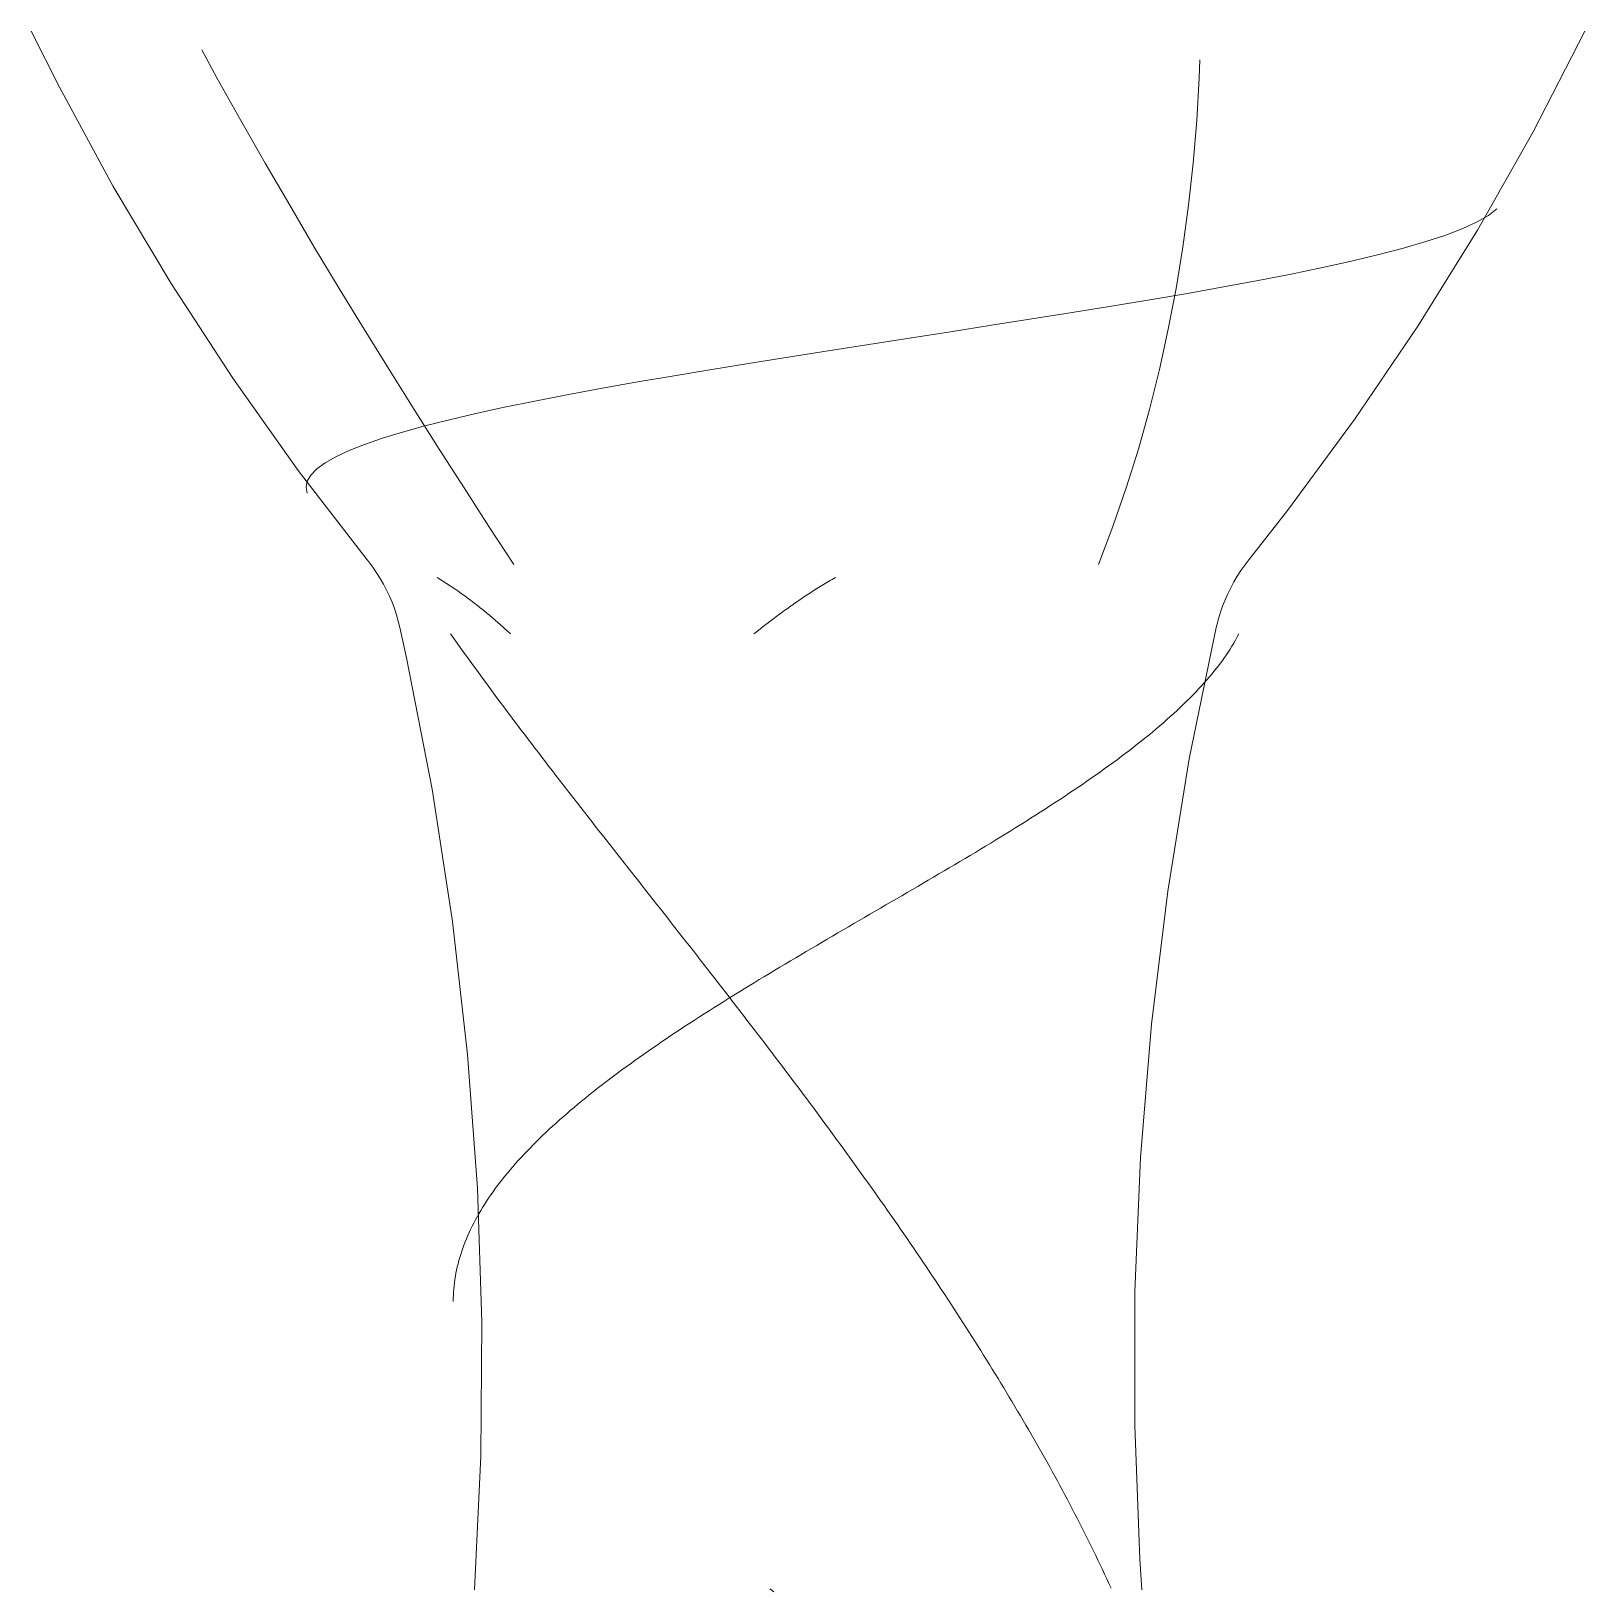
# Model space of a CAD drawing. Header units: inches. Extents: x -54868 to -186, y -265 to 853.
# Drawn here: x -870.22 to -851.6, y 101.29 to 120 of the extents above; entities that cross this region are included whole.
import ezdxf

# ---------------------------------------------------------------- set-up
doc = ezdxf.new("R2010")
doc.units = ezdxf.units.IN
doc.header["$MEASUREMENT"] = 0
doc.layers.add('Q-SPCQ', color=91, linetype='Continuous', lineweight=9)

# ---------------------------------------------------------------- blocks, each defined once
blk = doc.blocks.new('FP_159-Section 6')
at = {"layer": 'Q-SPCQ', "flags": 128}
for points in [[(-25626.174, 101.312), (-25626.098, 102.917), (-25626.086, 104.523), (-25626.138, 106.128), (-25626.255, 107.73), (-25626.435, 109.325), (-25626.68, 110.913), (-25626.987, 112.489), (-25627.066, 112.849)], [(-25617.281, 112.849), (-25617.603, 111.275), (-25617.862, 109.69), (-25618.057, 108.096), (-25618.188, 106.496), (-25618.255, 104.891), (-25618.258, 103.285), (-25618.197, 101.68), (-25618.174, 101.312)]]:
    blk.add_lwpolyline(points, dxfattribs=at)
blk = doc.blocks.new('FP_160-Section 6')
at = {"layer": 'Q-SPCQ'}
for p, q in [((-25626.459, 112.774), (-25626.42, 112.72)), ((-25626.42, 112.72), (-25626.382, 112.665)), ((-25626.382, 112.665), (-25626.343, 112.611)), ((-25617.07, 112.664), (-25617.092, 112.628)), ((-25617.049, 112.701), (-25617.07, 112.664)), ((-25617.028, 112.738), (-25617.049, 112.701)), ((-25617.009, 112.774), (-25617.028, 112.738)), ((-25626.343, 112.611), (-25626.304, 112.556)), ((-25626.304, 112.556), (-25626.264, 112.502)), ((-25626.264, 112.502), (-25626.225, 112.447)), ((-25617.189, 112.481), (-25617.215, 112.444)), ((-25617.163, 112.518), (-25617.189, 112.481)), ((-25617.139, 112.554), (-25617.163, 112.518)), ((-25617.115, 112.591), (-25617.139, 112.554)), ((-25617.092, 112.628), (-25617.115, 112.591)), ((-25626.225, 112.447), (-25626.185, 112.392)), ((-25626.185, 112.392), (-25626.146, 112.338)), ((-25626.146, 112.338), (-25626.106, 112.283)), ((-25626.106, 112.283), (-25626.066, 112.228)), ((-25617.33, 112.297), (-25617.361, 112.261)), ((-25617.3, 112.334), (-25617.33, 112.297)), ((-25617.271, 112.371), (-25617.3, 112.334)), ((-25617.243, 112.408), (-25617.271, 112.371)), ((-25617.215, 112.444), (-25617.243, 112.408)), ((-25626.066, 112.228), (-25626.026, 112.174)), ((-25626.026, 112.174), (-25625.985, 112.119)), ((-25625.985, 112.119), (-25625.945, 112.064)), ((-25617.526, 112.077), (-25617.562, 112.04)), ((-25617.491, 112.114), (-25617.526, 112.077)), ((-25617.458, 112.15), (-25617.491, 112.114)), ((-25617.424, 112.187), (-25617.458, 112.15)), ((-25617.392, 112.224), (-25617.424, 112.187)), ((-25617.361, 112.261), (-25617.392, 112.224)), ((-25625.945, 112.064), (-25625.904, 112.009)), ((-25625.904, 112.009), (-25625.863, 111.955)), ((-25625.863, 111.955), (-25625.822, 111.9)), ((-25625.822, 111.9), (-25625.781, 111.845)), ((-25617.711, 111.893), (-25617.75, 111.856)), ((-25617.673, 111.93), (-25617.711, 111.893)), ((-25617.635, 111.967), (-25617.673, 111.93)), ((-25617.598, 112.003), (-25617.635, 111.967)), ((-25617.562, 112.04), (-25617.598, 112.003)), ((-25625.781, 111.845), (-25625.74, 111.79)), ((-25625.74, 111.79), (-25625.699, 111.736)), ((-25625.699, 111.736), (-25625.658, 111.681)), ((-25617.914, 111.709), (-25617.957, 111.672)), ((-25617.872, 111.746), (-25617.914, 111.709)), ((-25617.831, 111.782), (-25617.872, 111.746)), ((-25617.79, 111.819), (-25617.831, 111.782)), ((-25617.75, 111.856), (-25617.79, 111.819)), ((-25625.658, 111.681), (-25625.616, 111.626)), ((-25625.616, 111.626), (-25625.574, 111.571)), ((-25625.574, 111.571), (-25625.533, 111.516)), ((-25625.533, 111.516), (-25625.491, 111.461)), ((-25618.135, 111.524), (-25618.181, 111.488)), ((-25618.089, 111.561), (-25618.135, 111.524)), ((-25618.045, 111.598), (-25618.089, 111.561)), ((-25618.001, 111.635), (-25618.045, 111.598)), ((-25617.957, 111.672), (-25618.001, 111.635)), ((-25625.491, 111.461), (-25625.449, 111.406)), ((-25625.449, 111.406), (-25625.407, 111.351)), ((-25625.407, 111.351), (-25625.365, 111.296)), ((-25618.371, 111.34), (-25618.42, 111.303)), ((-25618.322, 111.377), (-25618.371, 111.34)), ((-25618.275, 111.414), (-25618.322, 111.377)), ((-25618.227, 111.451), (-25618.275, 111.414)), ((-25618.181, 111.488), (-25618.227, 111.451)), ((-25625.365, 111.296), (-25625.323, 111.241)), ((-25625.323, 111.241), (-25625.28, 111.186)), ((-25625.28, 111.186), (-25625.238, 111.132)), ((-25618.622, 111.155), (-25618.673, 111.118)), ((-25618.57, 111.192), (-25618.622, 111.155)), ((-25618.52, 111.229), (-25618.57, 111.192)), ((-25618.469, 111.266), (-25618.52, 111.229)), ((-25618.42, 111.303), (-25618.469, 111.266)), ((-25625.238, 111.132), (-25625.196, 111.077)), ((-25625.196, 111.077), (-25625.153, 111.022)), ((-25625.153, 111.022), (-25625.11, 110.966)), ((-25625.11, 110.966), (-25625.068, 110.911)), ((-25618.885, 110.97), (-25618.94, 110.933)), ((-25618.832, 111.007), (-25618.885, 110.97)), ((-25618.778, 111.044), (-25618.832, 111.007)), ((-25618.726, 111.081), (-25618.778, 111.044)), ((-25618.673, 111.118), (-25618.726, 111.081)), ((-25625.068, 110.911), (-25625.025, 110.856)), ((-25625.025, 110.856), (-25624.982, 110.801)), ((-25624.982, 110.801), (-25624.939, 110.746)), ((-25619.161, 110.785), (-25619.218, 110.748)), ((-25619.105, 110.822), (-25619.161, 110.785)), ((-25619.05, 110.859), (-25619.105, 110.822)), ((-25618.994, 110.896), (-25619.05, 110.859)), ((-25618.94, 110.933), (-25618.994, 110.896)), ((-25624.939, 110.746), (-25624.896, 110.691)), ((-25624.896, 110.691), (-25624.853, 110.636)), ((-25624.853, 110.636), (-25624.81, 110.581)), ((-25624.81, 110.581), (-25624.767, 110.526)), ((-25619.447, 110.6), (-25619.506, 110.563)), ((-25619.389, 110.637), (-25619.447, 110.6)), ((-25619.332, 110.674), (-25619.389, 110.637)), ((-25619.274, 110.711), (-25619.332, 110.674)), ((-25619.218, 110.748), (-25619.274, 110.711)), ((-25624.767, 110.526), (-25624.724, 110.471)), ((-25624.724, 110.471), (-25624.681, 110.415)), ((-25624.681, 110.415), (-25624.638, 110.36)), ((-25619.743, 110.415), (-25619.803, 110.378)), ((-25619.683, 110.452), (-25619.743, 110.415)), ((-25619.624, 110.489), (-25619.683, 110.452)), ((-25619.564, 110.526), (-25619.624, 110.489)), ((-25619.506, 110.563), (-25619.564, 110.526)), ((-25624.638, 110.36), (-25624.595, 110.305)), ((-25624.595, 110.305), (-25624.551, 110.25)), ((-25624.551, 110.25), (-25624.508, 110.195)), ((-25620.046, 110.23), (-25620.107, 110.193)), ((-25619.984, 110.267), (-25620.046, 110.23)), ((-25619.924, 110.304), (-25619.984, 110.267)), ((-25619.863, 110.341), (-25619.924, 110.304)), ((-25619.803, 110.378), (-25619.863, 110.341)), ((-25624.508, 110.195), (-25624.465, 110.14)), ((-25624.465, 110.14), (-25624.421, 110.084)), ((-25624.421, 110.084), (-25624.378, 110.029)), ((-25624.378, 110.029), (-25624.334, 109.974)), ((-25620.355, 110.044), (-25620.417, 110.007)), ((-25620.292, 110.081), (-25620.355, 110.044)), ((-25620.23, 110.118), (-25620.292, 110.081)), ((-25620.168, 110.155), (-25620.23, 110.118)), ((-25620.107, 110.193), (-25620.168, 110.155)), ((-25624.334, 109.974), (-25624.291, 109.919)), ((-25624.291, 109.919), (-25624.248, 109.863)), ((-25624.248, 109.863), (-25624.204, 109.808)), ((-25620.668, 109.858), (-25620.732, 109.821)), ((-25620.605, 109.896), (-25620.668, 109.858)), ((-25620.542, 109.933), (-25620.605, 109.896)), ((-25620.48, 109.97), (-25620.542, 109.933)), ((-25620.417, 110.007), (-25620.48, 109.97)), ((-25624.204, 109.808), (-25624.161, 109.753)), ((-25624.161, 109.753), (-25624.117, 109.697)), ((-25624.117, 109.697), (-25624.074, 109.642)), ((-25624.074, 109.642), (-25624.03, 109.587)), ((-25620.986, 109.673), (-25621.049, 109.635)), ((-25620.922, 109.71), (-25620.986, 109.673)), ((-25620.858, 109.747), (-25620.922, 109.71)), ((-25620.795, 109.784), (-25620.858, 109.747)), ((-25620.732, 109.821), (-25620.795, 109.784)), ((-25624.03, 109.587), (-25623.987, 109.531)), ((-25623.987, 109.531), (-25623.943, 109.476)), ((-25623.943, 109.476), (-25623.9, 109.421)), ((-25621.305, 109.487), (-25621.369, 109.449)), ((-25621.241, 109.524), (-25621.305, 109.487)), ((-25621.177, 109.561), (-25621.241, 109.524)), ((-25621.113, 109.598), (-25621.177, 109.561)), ((-25621.049, 109.635), (-25621.113, 109.598)), ((-25623.9, 109.421), (-25623.856, 109.365)), ((-25623.856, 109.365), (-25623.813, 109.31)), ((-25623.813, 109.31), (-25623.769, 109.254)), ((-25621.624, 109.301), (-25621.688, 109.263)), ((-25621.56, 109.338), (-25621.624, 109.301)), ((-25621.496, 109.375), (-25621.56, 109.338)), ((-25621.433, 109.412), (-25621.496, 109.375)), ((-25621.369, 109.449), (-25621.433, 109.412)), ((-25623.769, 109.254), (-25623.726, 109.199)), ((-25623.726, 109.199), (-25623.683, 109.144)), ((-25623.683, 109.144), (-25623.639, 109.088)), ((-25623.639, 109.088), (-25623.596, 109.033)), ((-25621.943, 109.114), (-25622.006, 109.077)), ((-25621.879, 109.152), (-25621.943, 109.114)), ((-25621.816, 109.189), (-25621.879, 109.152)), ((-25621.752, 109.226), (-25621.816, 109.189)), ((-25621.688, 109.263), (-25621.752, 109.226)), ((-25623.596, 109.033), (-25623.552, 108.977)), ((-25623.552, 108.977), (-25623.509, 108.922)), ((-25623.509, 108.922), (-25623.466, 108.866)), ((-25622.259, 108.928), (-25622.322, 108.891)), ((-25622.196, 108.965), (-25622.259, 108.928)), ((-25622.133, 109.003), (-25622.196, 108.965)), ((-25622.07, 109.04), (-25622.133, 109.003)), ((-25622.006, 109.077), (-25622.07, 109.04)), ((-25623.466, 108.866), (-25623.422, 108.811)), ((-25623.422, 108.811), (-25623.379, 108.755)), ((-25623.379, 108.755), (-25623.336, 108.7)), ((-25622.572, 108.742), (-25622.634, 108.704)), ((-25622.51, 108.779), (-25622.572, 108.742)), ((-25622.448, 108.816), (-25622.51, 108.779)), ((-25622.385, 108.853), (-25622.448, 108.816)), ((-25622.322, 108.891), (-25622.385, 108.853)), ((-25623.336, 108.7), (-25623.293, 108.644)), ((-25623.293, 108.644), (-25623.25, 108.589)), ((-25623.25, 108.589), (-25623.207, 108.533)), ((-25623.207, 108.533), (-25623.164, 108.478)), ((-25622.88, 108.555), (-25622.941, 108.518)), ((-25622.819, 108.592), (-25622.88, 108.555)), ((-25622.758, 108.63), (-25622.819, 108.592)), ((-25622.696, 108.667), (-25622.758, 108.63)), ((-25622.634, 108.704), (-25622.696, 108.667)), ((-25623.182, 108.368), (-25623.241, 108.331)), ((-25623.122, 108.406), (-25623.182, 108.368)), ((-25623.164, 108.478), (-25623.121, 108.422)), ((-25623.062, 108.443), (-25623.122, 108.406)), ((-25623.121, 108.422), (-25623.078, 108.367)), ((-25623.078, 108.367), (-25623.035, 108.311)), ((-25623.002, 108.48), (-25623.062, 108.443)), ((-25622.941, 108.518), (-25623.002, 108.48)), ((-25623.476, 108.182), (-25623.534, 108.144)), ((-25623.418, 108.219), (-25623.476, 108.182)), ((-25623.359, 108.256), (-25623.418, 108.219)), ((-25623.301, 108.294), (-25623.359, 108.256)), ((-25623.241, 108.331), (-25623.301, 108.294)), ((-25623.035, 108.311), (-25622.992, 108.256)), ((-25622.992, 108.256), (-25622.949, 108.2)), ((-25622.949, 108.2), (-25622.906, 108.144)), ((-25623.762, 107.995), (-25623.818, 107.958)), ((-25623.705, 108.032), (-25623.762, 107.995)), ((-25623.649, 108.07), (-25623.705, 108.032)), ((-25623.592, 108.107), (-25623.649, 108.07)), ((-25623.534, 108.144), (-25623.592, 108.107)), ((-25622.906, 108.144), (-25622.864, 108.089)), ((-25622.864, 108.089), (-25622.821, 108.033)), ((-25622.821, 108.033), (-25622.778, 107.978)), ((-25622.778, 107.978), (-25622.736, 107.922)), ((-25624.038, 107.808), (-25624.092, 107.771)), ((-25623.983, 107.845), (-25624.038, 107.808)), ((-25623.929, 107.883), (-25623.983, 107.845)), ((-25623.873, 107.92), (-25623.929, 107.883)), ((-25623.818, 107.958), (-25623.873, 107.92)), ((-25622.736, 107.922), (-25622.693, 107.866)), ((-25622.693, 107.866), (-25622.651, 107.811)), ((-25622.651, 107.811), (-25622.609, 107.755)), ((-25624.303, 107.621), (-25624.355, 107.584)), ((-25624.251, 107.658), (-25624.303, 107.621)), ((-25624.198, 107.696), (-25624.251, 107.658)), ((-25624.145, 107.733), (-25624.198, 107.696)), ((-25624.092, 107.771), (-25624.145, 107.733)), ((-25622.609, 107.755), (-25622.566, 107.699)), ((-25622.566, 107.699), (-25622.524, 107.644)), ((-25622.524, 107.644), (-25622.482, 107.588)), ((-25622.482, 107.588), (-25622.44, 107.532)), ((-25624.556, 107.434), (-25624.606, 107.397)), ((-25624.507, 107.471), (-25624.556, 107.434)), ((-25624.457, 107.509), (-25624.507, 107.471)), ((-25624.406, 107.546), (-25624.457, 107.509)), ((-25624.355, 107.584), (-25624.406, 107.546)), ((-25622.44, 107.532), (-25622.398, 107.477)), ((-25622.398, 107.477), (-25622.356, 107.421)), ((-25622.356, 107.421), (-25622.314, 107.365)), ((-25624.797, 107.247), (-25624.843, 107.209)), ((-25624.75, 107.284), (-25624.797, 107.247)), ((-25624.702, 107.322), (-25624.75, 107.284)), ((-25624.654, 107.359), (-25624.702, 107.322)), ((-25624.606, 107.397), (-25624.654, 107.359)), ((-25622.314, 107.365), (-25622.272, 107.31)), ((-25622.272, 107.31), (-25622.231, 107.254)), ((-25622.231, 107.254), (-25622.189, 107.198)), ((-25625.024, 107.06), (-25625.067, 107.022)), ((-25624.979, 107.097), (-25625.024, 107.06)), ((-25624.935, 107.135), (-25624.979, 107.097)), ((-25624.889, 107.172), (-25624.935, 107.135)), ((-25624.843, 107.209), (-25624.889, 107.172)), ((-25622.189, 107.198), (-25622.148, 107.143)), ((-25622.148, 107.143), (-25622.106, 107.087)), ((-25622.106, 107.087), (-25622.065, 107.031)), ((-25622.065, 107.031), (-25622.024, 106.975)), ((-25625.236, 106.872), (-25625.276, 106.835)), ((-25625.194, 106.91), (-25625.236, 106.872)), ((-25625.153, 106.947), (-25625.194, 106.91)), ((-25625.11, 106.985), (-25625.153, 106.947)), ((-25625.067, 107.022), (-25625.11, 106.985)), ((-25622.024, 106.975), (-25621.983, 106.92)), ((-25621.983, 106.92), (-25621.942, 106.864)), ((-25621.942, 106.864), (-25621.901, 106.808)), ((-25625.432, 106.685), (-25625.47, 106.648)), ((-25625.394, 106.723), (-25625.432, 106.685)), ((-25625.356, 106.76), (-25625.394, 106.723)), ((-25625.316, 106.797), (-25625.356, 106.76)), ((-25625.276, 106.835), (-25625.316, 106.797)), ((-25621.901, 106.808), (-25621.86, 106.752)), ((-25621.86, 106.752), (-25621.819, 106.697)), ((-25621.819, 106.697), (-25621.778, 106.641)), ((-25625.613, 106.498), (-25625.647, 106.46)), ((-25625.578, 106.535), (-25625.613, 106.498)), ((-25625.543, 106.573), (-25625.578, 106.535)), ((-25625.507, 106.61), (-25625.543, 106.573)), ((-25625.47, 106.648), (-25625.507, 106.61)), ((-25621.778, 106.641), (-25621.738, 106.585)), ((-25621.738, 106.585), (-25621.697, 106.529)), ((-25621.697, 106.529), (-25621.657, 106.474)), ((-25621.657, 106.474), (-25621.617, 106.418)), ((-25625.777, 106.31), (-25625.808, 106.273)), ((-25625.745, 106.348), (-25625.777, 106.31)), ((-25625.713, 106.385), (-25625.745, 106.348)), ((-25625.681, 106.423), (-25625.713, 106.385)), ((-25625.647, 106.46), (-25625.681, 106.423)), ((-25621.617, 106.418), (-25621.576, 106.362)), ((-25621.576, 106.362), (-25621.536, 106.306)), ((-25621.536, 106.306), (-25621.496, 106.25)), ((-25625.923, 106.123), (-25625.95, 106.085)), ((-25625.895, 106.16), (-25625.923, 106.123)), ((-25625.867, 106.198), (-25625.895, 106.16)), ((-25625.838, 106.235), (-25625.867, 106.198)), ((-25625.808, 106.273), (-25625.838, 106.235)), ((-25621.496, 106.25), (-25621.456, 106.195)), ((-25621.456, 106.195), (-25621.417, 106.139)), ((-25621.417, 106.139), (-25621.377, 106.083)), ((-25626.052, 105.935), (-25626.075, 105.898)), ((-25626.028, 105.973), (-25626.052, 105.935)), ((-25626.003, 106.01), (-25626.028, 105.973)), ((-25625.977, 106.048), (-25626.003, 106.01)), ((-25625.95, 106.085), (-25625.977, 106.048)), ((-25621.377, 106.083), (-25621.338, 106.027)), ((-25621.338, 106.027), (-25621.298, 105.971)), ((-25621.298, 105.971), (-25621.259, 105.916)), ((-25621.259, 105.916), (-25621.22, 105.86)), ((-25626.162, 105.748), (-25626.182, 105.71)), ((-25626.142, 105.785), (-25626.162, 105.748)), ((-25626.12, 105.823), (-25626.142, 105.785)), ((-25626.098, 105.86), (-25626.12, 105.823)), ((-25626.075, 105.898), (-25626.098, 105.86)), ((-25621.22, 105.86), (-25621.181, 105.804)), ((-25621.181, 105.804), (-25621.142, 105.748)), ((-25621.142, 105.748), (-25621.103, 105.692)), ((-25626.254, 105.56), (-25626.27, 105.522)), ((-25626.237, 105.597), (-25626.254, 105.56)), ((-25626.219, 105.635), (-25626.237, 105.597)), ((-25626.201, 105.673), (-25626.219, 105.635)), ((-25626.182, 105.71), (-25626.201, 105.673)), ((-25621.103, 105.692), (-25621.064, 105.636)), ((-25621.064, 105.636), (-25621.026, 105.58)), ((-25621.026, 105.58), (-25620.987, 105.525)), ((-25626.326, 105.372), (-25626.338, 105.335)), ((-25626.313, 105.41), (-25626.326, 105.372)), ((-25626.299, 105.447), (-25626.313, 105.41)), ((-25626.285, 105.485), (-25626.299, 105.447)), ((-25626.27, 105.522), (-25626.285, 105.485)), ((-25620.987, 105.525), (-25620.949, 105.469)), ((-25620.949, 105.469), (-25620.91, 105.413)), ((-25620.91, 105.413), (-25620.872, 105.357)), ((-25620.872, 105.357), (-25620.834, 105.301)), ((-25626.379, 105.185), (-25626.387, 105.147)), ((-25626.37, 105.222), (-25626.379, 105.185)), ((-25626.36, 105.26), (-25626.37, 105.222)), ((-25626.35, 105.297), (-25626.36, 105.26)), ((-25626.338, 105.335), (-25626.35, 105.297)), ((-25620.834, 105.301), (-25620.797, 105.245)), ((-25620.797, 105.245), (-25620.759, 105.189)), ((-25620.759, 105.189), (-25620.721, 105.134)), ((-25626.413, 104.997), (-25626.417, 104.959)), ((-25626.408, 105.034), (-25626.413, 104.997)), ((-25626.402, 105.072), (-25626.408, 105.034)), ((-25626.395, 105.109), (-25626.402, 105.072)), ((-25626.387, 105.147), (-25626.395, 105.109)), ((-25620.721, 105.134), (-25620.684, 105.078)), ((-25620.684, 105.078), (-25620.647, 105.022)), ((-25620.647, 105.022), (-25620.609, 104.966)), ((-25620.609, 104.966), (-25620.572, 104.91)), ((-25626.427, 104.809), (-25626.428, 104.772)), ((-25626.426, 104.847), (-25626.427, 104.809)), ((-25626.424, 104.884), (-25626.426, 104.847)), ((-25626.421, 104.922), (-25626.424, 104.884)), ((-25626.417, 104.959), (-25626.421, 104.922)), ((-25620.572, 104.91), (-25620.535, 104.854)), ((-25620.535, 104.854), (-25620.499, 104.798)), ((-25620.499, 104.798), (-25620.462, 104.743)), ((-25620.462, 104.743), (-25620.426, 104.687)), ((-25620.426, 104.687), (-25620.389, 104.631)), ((-25620.389, 104.631), (-25620.353, 104.575)), ((-25620.353, 104.575), (-25620.317, 104.519)), ((-25620.317, 104.519), (-25620.281, 104.463)), ((-25620.281, 104.463), (-25620.245, 104.407)), ((-25620.245, 104.407), (-25620.21, 104.351)), ((-25620.21, 104.351), (-25620.174, 104.295)), ((-25620.174, 104.295), (-25620.139, 104.24)), ((-25620.139, 104.24), (-25620.104, 104.184)), ((-25620.104, 104.184), (-25620.069, 104.128)), ((-25620.069, 104.128), (-25620.034, 104.072)), ((-25620.034, 104.072), (-25619.999, 104.016)), ((-25619.999, 104.016), (-25619.965, 103.96)), ((-25619.965, 103.96), (-25619.93, 103.904)), ((-25619.93, 103.904), (-25619.896, 103.848)), ((-25619.896, 103.848), (-25619.862, 103.792)), ((-25619.862, 103.792), (-25619.828, 103.737)), ((-25619.828, 103.737), (-25619.794, 103.681)), ((-25619.794, 103.681), (-25619.761, 103.625)), ((-25619.761, 103.625), (-25619.727, 103.569)), ((-25619.727, 103.569), (-25619.694, 103.513)), ((-25619.694, 103.513), (-25619.661, 103.457)), ((-25619.661, 103.457), (-25619.628, 103.401)), ((-25619.628, 103.401), (-25619.595, 103.345)), ((-25619.595, 103.345), (-25619.563, 103.289)), ((-25619.563, 103.289), (-25619.53, 103.234)), ((-25619.53, 103.234), (-25619.498, 103.178)), ((-25619.498, 103.178), (-25619.466, 103.122)), ((-25619.466, 103.122), (-25619.434, 103.066)), ((-25619.434, 103.066), (-25619.402, 103.01)), ((-25619.402, 103.01), (-25619.371, 102.954)), ((-25619.371, 102.954), (-25619.339, 102.898)), ((-25619.339, 102.898), (-25619.308, 102.842)), ((-25619.308, 102.842), (-25619.277, 102.787)), ((-25619.277, 102.787), (-25619.246, 102.731)), ((-25619.246, 102.731), (-25619.216, 102.675)), ((-25619.216, 102.675), (-25619.185, 102.619)), ((-25619.185, 102.619), (-25619.155, 102.563)), ((-25619.155, 102.563), (-25619.125, 102.507)), ((-25619.125, 102.507), (-25619.095, 102.451)), ((-25619.095, 102.451), (-25619.065, 102.396)), ((-25619.065, 102.396), (-25619.036, 102.34)), ((-25619.036, 102.34), (-25619.007, 102.284)), ((-25619.007, 102.284), (-25618.978, 102.228)), ((-25618.978, 102.228), (-25618.949, 102.172)), ((-25618.949, 102.172), (-25618.92, 102.116)), ((-25618.92, 102.116), (-25618.892, 102.061)), ((-25618.892, 102.061), (-25618.863, 102.005)), ((-25618.863, 102.005), (-25618.835, 101.949)), ((-25618.835, 101.949), (-25618.807, 101.893)), ((-25618.807, 101.893), (-25618.78, 101.837)), ((-25618.78, 101.837), (-25618.752, 101.782)), ((-25618.752, 101.782), (-25618.725, 101.726)), ((-25618.725, 101.726), (-25618.698, 101.67)), ((-25618.698, 101.67), (-25618.671, 101.614)), ((-25618.671, 101.614), (-25618.644, 101.558)), ((-25618.644, 101.558), (-25618.618, 101.503)), ((-25618.618, 101.503), (-25618.592, 101.447)), ((-25618.592, 101.447), (-25618.566, 101.391)), ((-25618.566, 101.391), (-25618.54, 101.335))]:
    blk.add_line(p, q, dxfattribs=at)
blk = doc.blocks.new('FP_161-Section 6')
at = {"layer": 'Q-SPCQ'}
blk.add_line((-25622.633, 101.327), (-25622.583, 101.29), dxfattribs=at)
blk = doc.blocks.new('FP_162-Section 6')
at = {"layer": 'Q-SPCQ', "flags": 128}
for points in [[(-25627.459, 113.662), (-25628.286, 114.735), (-25629.07, 115.84), (-25629.81, 116.975), (-25630.503, 118.139), (-25631.149, 119.33), (-25631.486, 120)], [(-25612.861, 120), (-25613.481, 118.795), (-25614.148, 117.616), (-25614.862, 116.465), (-25615.622, 115.343), (-25616.425, 114.252), (-25616.889, 113.662)]]:
    blk.add_lwpolyline(points, dxfattribs=at)
blk = doc.blocks.new('FP_163-Section 6')
at = {"layer": 'Q-SPCQ'}
for p, q in [((-25629.442, 119.775), (-25629.26, 119.442)), ((-25617.475, 119.658), (-25617.483, 119.442)), ((-25629.26, 119.442), (-25628.972, 118.928)), ((-25617.483, 119.442), (-25617.514, 118.928)), ((-25628.972, 118.928), (-25628.682, 118.418)), ((-25617.514, 118.928), (-25617.558, 118.418)), ((-25628.682, 118.418), (-25628.388, 117.913)), ((-25617.558, 118.418), (-25617.613, 117.913)), ((-25628.388, 117.913), (-25628.093, 117.412)), ((-25617.613, 117.913), (-25617.681, 117.412)), ((-25614.153, 117.713), (-25614.324, 117.635)), ((-25614.017, 117.792), (-25614.153, 117.713)), ((-25613.916, 117.87), (-25614.017, 117.792)), ((-25614.529, 117.556), (-25614.766, 117.478)), ((-25614.324, 117.635), (-25614.529, 117.556)), ((-25628.093, 117.412), (-25627.795, 116.917)), ((-25617.681, 117.412), (-25617.762, 116.917)), ((-25615.332, 117.322), (-25615.657, 117.244)), ((-25615.035, 117.4), (-25615.332, 117.322)), ((-25614.766, 117.478), (-25615.035, 117.4)), ((-25616.007, 117.167), (-25616.382, 117.089)), ((-25615.657, 117.244), (-25616.007, 117.167)), ((-25616.778, 117.012), (-25617.193, 116.935)), ((-25616.382, 117.089), (-25616.778, 117.012)), ((-25627.795, 116.917), (-25627.497, 116.428)), ((-25618.075, 116.78), (-25618.536, 116.704)), ((-25617.626, 116.857), (-25618.075, 116.78)), ((-25617.762, 116.917), (-25617.856, 116.428)), ((-25617.193, 116.935), (-25617.626, 116.857)), ((-25619.008, 116.627), (-25619.489, 116.55)), ((-25618.536, 116.704), (-25619.008, 116.627)), ((-25627.497, 116.428), (-25627.197, 115.943)), ((-25620.465, 116.397), (-25620.956, 116.321)), ((-25619.975, 116.474), (-25620.465, 116.397)), ((-25619.489, 116.55), (-25619.975, 116.474)), ((-25617.856, 116.428), (-25617.962, 115.943)), ((-25621.446, 116.245), (-25621.933, 116.169)), ((-25620.956, 116.321), (-25621.446, 116.245)), ((-25622.887, 116.017), (-25623.35, 115.942)), ((-25622.414, 116.093), (-25622.887, 116.017)), ((-25621.933, 116.169), (-25622.414, 116.093)), ((-25627.197, 115.943), (-25626.897, 115.464)), ((-25623.802, 115.866), (-25624.239, 115.791)), ((-25623.35, 115.942), (-25623.802, 115.866)), ((-25617.962, 115.943), (-25618.081, 115.464)), ((-25625.065, 115.641), (-25625.449, 115.566)), ((-25624.661, 115.716), (-25625.065, 115.641)), ((-25624.239, 115.791), (-25624.661, 115.716)), ((-25626.897, 115.464), (-25626.597, 114.991)), ((-25625.813, 115.491), (-25626.155, 115.417)), ((-25625.449, 115.566), (-25625.813, 115.491)), ((-25618.081, 115.464), (-25618.214, 114.991)), ((-25626.767, 115.268), (-25627.035, 115.194)), ((-25626.474, 115.342), (-25626.767, 115.268)), ((-25626.155, 115.417), (-25626.474, 115.342)), ((-25627.276, 115.12), (-25627.49, 115.046)), ((-25627.035, 115.194), (-25627.276, 115.12)), ((-25627.834, 114.899), (-25627.963, 114.825)), ((-25627.677, 114.972), (-25627.834, 114.899)), ((-25627.49, 115.046), (-25627.677, 114.972)), ((-25626.597, 114.991), (-25626.297, 114.524)), ((-25618.214, 114.991), (-25618.36, 114.524)), ((-25628.063, 114.752), (-25628.135, 114.679)), ((-25627.963, 114.825), (-25628.063, 114.752)), ((-25628.177, 114.606), (-25628.192, 114.533)), ((-25628.192, 114.533), (-25628.178, 114.46)), ((-25628.135, 114.679), (-25628.177, 114.606)), ((-25626.297, 114.524), (-25625.999, 114.062)), ((-25618.36, 114.524), (-25618.519, 114.062)), ((-25625.999, 114.062), (-25625.702, 113.607)), ((-25618.519, 114.062), (-25618.692, 113.607))]:
    blk.add_line(p, q, dxfattribs=at)
blk = doc.blocks.new('FP_164-Section 6')
at = {"layer": 'Q-SPCQ', "flags": 128}
for points in [[(-25627.066, 112.849), (-25627.086, 112.926), (-25627.108, 113.003), (-25627.133, 113.079), (-25627.161, 113.154), (-25627.193, 113.228), (-25627.227, 113.3), (-25627.264, 113.371), (-25627.304, 113.44), (-25627.347, 113.508), (-25627.392, 113.574), (-25627.44, 113.638), (-25627.459, 113.662)], [(-25616.889, 113.662), (-25616.938, 113.599), (-25616.984, 113.533), (-25617.028, 113.466), (-25617.069, 113.398), (-25617.107, 113.327), (-25617.142, 113.256), (-25617.175, 113.182), (-25617.204, 113.108), (-25617.231, 113.033), (-25617.254, 112.956), (-25617.274, 112.879), (-25617.281, 112.849)]]:
    blk.add_lwpolyline(points, dxfattribs=at)
blk = doc.blocks.new('FP_165-Section 6')
at = {"layer": 'Q-SPCQ'}
for p, q in [((-25626.621, 113.45), (-25626.602, 113.439)), ((-25626.602, 113.439), (-25626.583, 113.427)), ((-25626.583, 113.427), (-25626.564, 113.415)), ((-25626.564, 113.415), (-25626.545, 113.403)), ((-25626.545, 113.403), (-25626.527, 113.391)), ((-25626.527, 113.391), (-25626.508, 113.379)), ((-25621.947, 113.391), (-25621.967, 113.379)), ((-25621.927, 113.403), (-25621.947, 113.391)), ((-25621.907, 113.415), (-25621.927, 113.403)), ((-25621.886, 113.427), (-25621.907, 113.415)), ((-25621.866, 113.439), (-25621.886, 113.427)), ((-25621.845, 113.45), (-25621.866, 113.439)), ((-25626.508, 113.379), (-25626.49, 113.367)), ((-25626.49, 113.367), (-25626.471, 113.355)), ((-25626.471, 113.355), (-25626.453, 113.343)), ((-25626.453, 113.343), (-25626.434, 113.331)), ((-25626.434, 113.331), (-25626.416, 113.318)), ((-25626.416, 113.318), (-25626.398, 113.306)), ((-25626.398, 113.306), (-25626.38, 113.293)), ((-25626.38, 113.293), (-25626.362, 113.281)), ((-25626.362, 113.281), (-25626.344, 113.268)), ((-25626.344, 113.268), (-25626.326, 113.255)), ((-25626.326, 113.255), (-25626.308, 113.242)), ((-25626.308, 113.242), (-25626.29, 113.23)), ((-25626.29, 113.23), (-25626.272, 113.217)), ((-25626.272, 113.217), (-25626.255, 113.204)), ((-25626.255, 113.204), (-25626.237, 113.191)), ((-25622.243, 113.204), (-25622.262, 113.191)), ((-25622.223, 113.217), (-25622.243, 113.204)), ((-25622.204, 113.23), (-25622.223, 113.217)), ((-25622.185, 113.242), (-25622.204, 113.23)), ((-25622.165, 113.255), (-25622.185, 113.242)), ((-25622.146, 113.268), (-25622.165, 113.255)), ((-25622.126, 113.281), (-25622.146, 113.268)), ((-25622.106, 113.293), (-25622.126, 113.281)), ((-25622.087, 113.306), (-25622.106, 113.293)), ((-25622.067, 113.318), (-25622.087, 113.306)), ((-25622.047, 113.331), (-25622.067, 113.318)), ((-25622.027, 113.343), (-25622.047, 113.331)), ((-25622.007, 113.355), (-25622.027, 113.343)), ((-25621.987, 113.367), (-25622.007, 113.355)), ((-25621.967, 113.379), (-25621.987, 113.367)), ((-25626.237, 113.191), (-25626.219, 113.177)), ((-25626.219, 113.177), (-25626.202, 113.164)), ((-25626.202, 113.164), (-25626.185, 113.151)), ((-25626.185, 113.151), (-25626.167, 113.138)), ((-25626.167, 113.138), (-25626.15, 113.124)), ((-25626.15, 113.124), (-25626.133, 113.111)), ((-25626.133, 113.111), (-25626.116, 113.097)), ((-25626.116, 113.097), (-25626.099, 113.084)), ((-25626.099, 113.084), (-25626.082, 113.07)), ((-25626.082, 113.07), (-25626.065, 113.057)), ((-25626.065, 113.057), (-25626.048, 113.043)), ((-25626.048, 113.043), (-25626.032, 113.029)), ((-25626.032, 113.029), (-25626.015, 113.015)), ((-25626.015, 113.015), (-25625.998, 113.002)), ((-25622.508, 113.015), (-25622.527, 113.002)), ((-25622.49, 113.029), (-25622.508, 113.015)), ((-25622.471, 113.043), (-25622.49, 113.029)), ((-25622.452, 113.057), (-25622.471, 113.043)), ((-25622.433, 113.07), (-25622.452, 113.057)), ((-25622.414, 113.084), (-25622.433, 113.07)), ((-25622.396, 113.097), (-25622.414, 113.084)), ((-25622.377, 113.111), (-25622.396, 113.097)), ((-25622.358, 113.124), (-25622.377, 113.111)), ((-25622.339, 113.138), (-25622.358, 113.124)), ((-25622.319, 113.151), (-25622.339, 113.138)), ((-25622.3, 113.164), (-25622.319, 113.151)), ((-25622.281, 113.177), (-25622.3, 113.164)), ((-25622.262, 113.191), (-25622.281, 113.177)), ((-25625.998, 113.002), (-25625.982, 112.988)), ((-25625.982, 112.988), (-25625.965, 112.974)), ((-25625.965, 112.974), (-25625.949, 112.96)), ((-25625.949, 112.96), (-25625.933, 112.946)), ((-25625.933, 112.946), (-25625.916, 112.932)), ((-25625.916, 112.932), (-25625.9, 112.918)), ((-25625.9, 112.918), (-25625.884, 112.903)), ((-25625.884, 112.903), (-25625.868, 112.889)), ((-25625.868, 112.889), (-25625.852, 112.875)), ((-25625.852, 112.875), (-25625.836, 112.861)), ((-25625.836, 112.861), (-25625.82, 112.846)), ((-25625.82, 112.846), (-25625.804, 112.832)), ((-25625.804, 112.832), (-25625.789, 112.818)), ((-25622.749, 112.832), (-25622.767, 112.818)), ((-25622.73, 112.846), (-25622.749, 112.832)), ((-25622.712, 112.861), (-25622.73, 112.846)), ((-25622.694, 112.875), (-25622.712, 112.861)), ((-25622.675, 112.889), (-25622.694, 112.875)), ((-25622.657, 112.903), (-25622.675, 112.889)), ((-25622.638, 112.918), (-25622.657, 112.903)), ((-25622.62, 112.932), (-25622.638, 112.918)), ((-25622.601, 112.946), (-25622.62, 112.932)), ((-25622.583, 112.96), (-25622.601, 112.946)), ((-25622.564, 112.974), (-25622.583, 112.96)), ((-25622.546, 112.988), (-25622.564, 112.974)), ((-25622.527, 113.002), (-25622.546, 112.988)), ((-25625.789, 112.818), (-25625.773, 112.803)), ((-25625.773, 112.803), (-25625.757, 112.789)), ((-25625.757, 112.789), (-25625.742, 112.774)), ((-25622.804, 112.789), (-25622.822, 112.774)), ((-25622.785, 112.803), (-25622.804, 112.789)), ((-25622.767, 112.818), (-25622.785, 112.803))]:
    blk.add_line(p, q, dxfattribs=at)
blk = doc.blocks.new('Basketball_Backstop-Performance_Sports_Systems-3103-Ceiling_Hung - 27_-0_ to 27_-11 7_8_-652462-Section 6')
at = {"layer": 'Q-SPCQ'}
for name in ['FP_162-Section 6', 'FP_163-Section 6', 'FP_164-Section 6', 'FP_165-Section 6', 'FP_159-Section 6', 'FP_160-Section 6', 'FP_161-Section 6']:
    blk.add_blockref(name, (12380.633, 0), dxfattribs=at)

msp = doc.modelspace()

# ---------------------------------------------------------------- block references
at = {"layer": 'Q-SPCQ'}
msp.add_blockref('Basketball_Backstop-Performance_Sports_Systems-3103-Ceiling_Hung - 27_-0_ to 27_-11 7_8_-652462-Section 6', (12380.63261, 0), dxfattribs=at)

doc.saveas('drawing.dxf')
